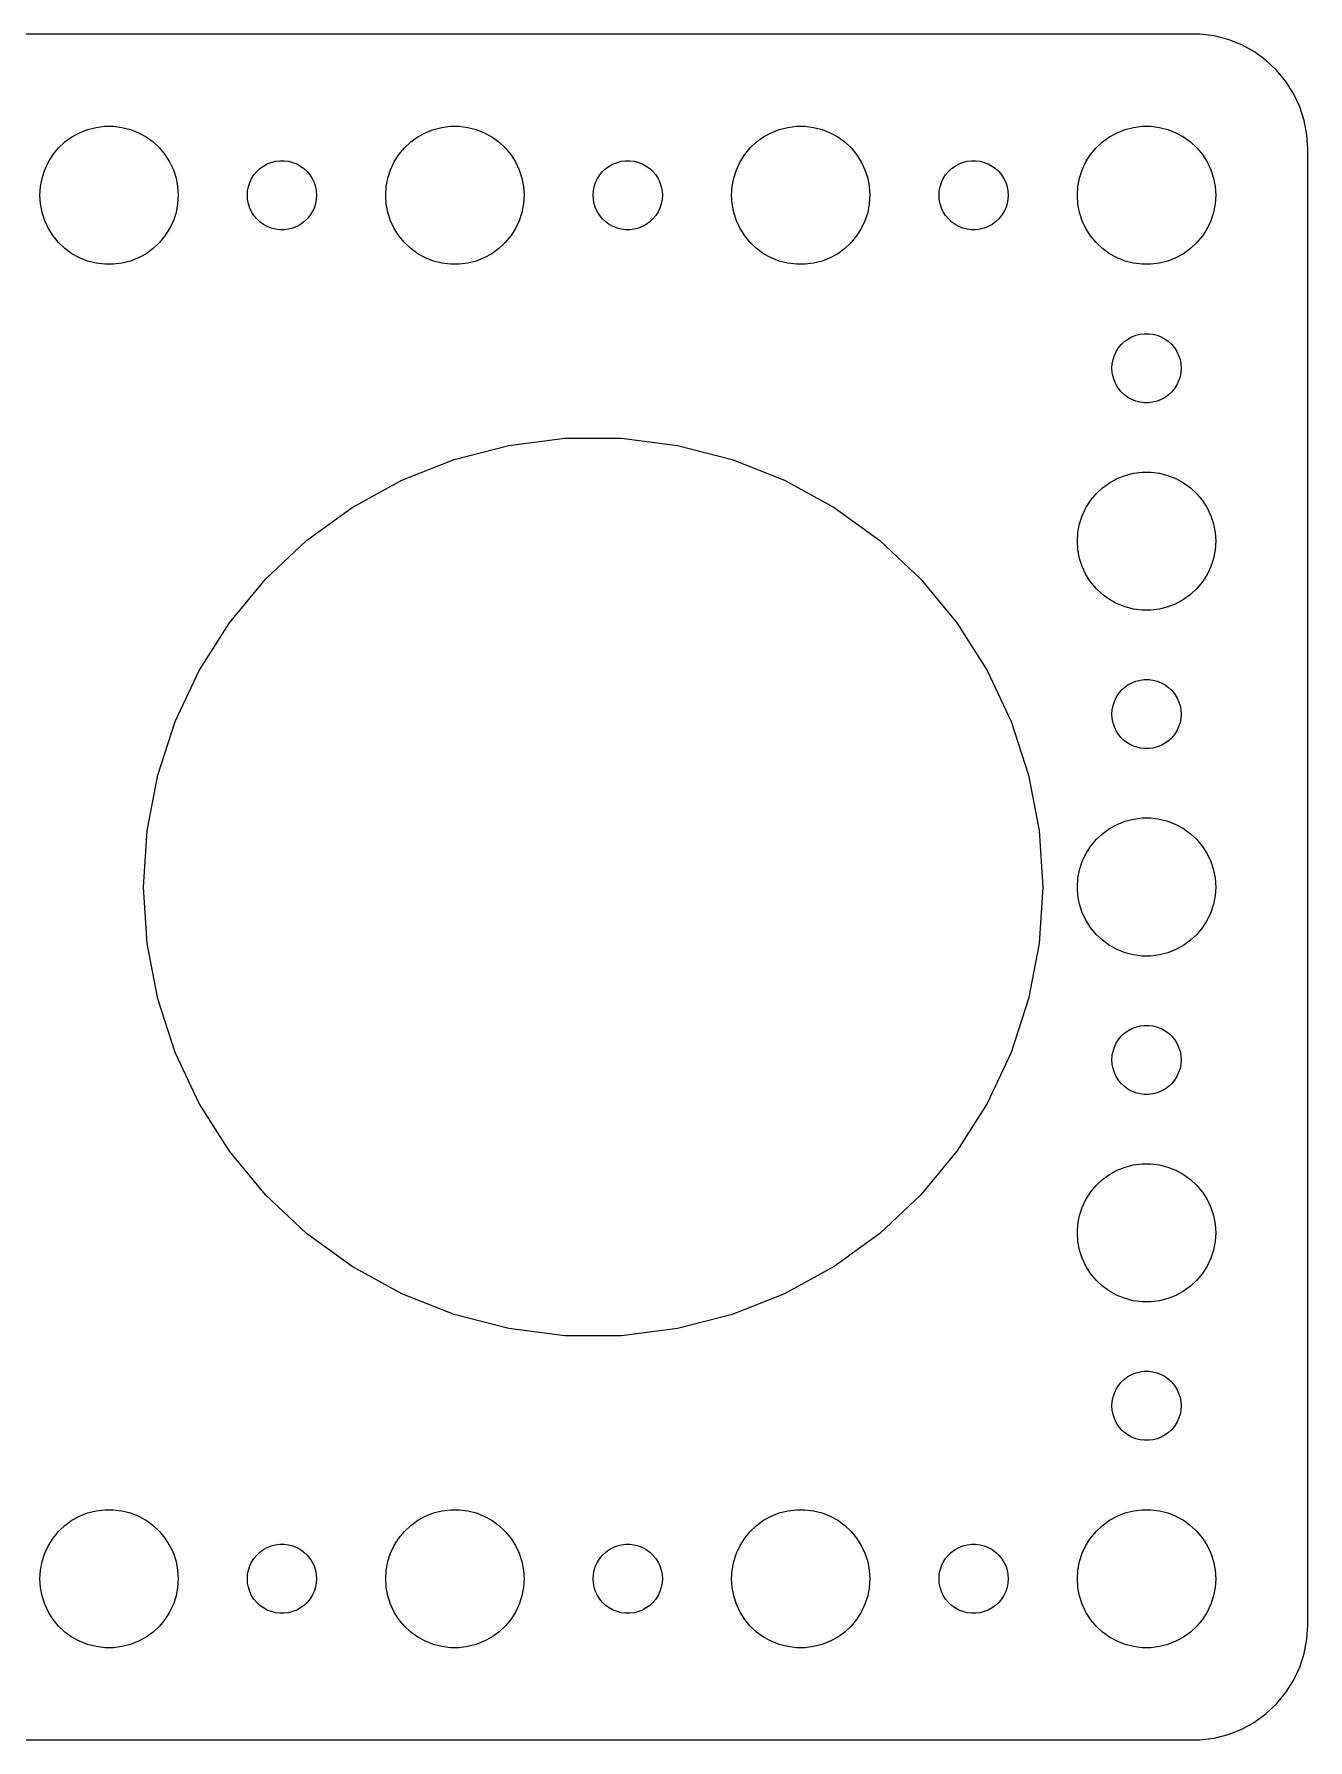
# Model space of a CAD drawing. Header units: metres. Extents: x -97 to 97, y -37 to 37.
# Drawn here: x 41.8 to 97, y -37 to 37 of the extents above; entities that cross this region are included whole.
import ezdxf

# ---------------------------------------------------------------- set-up
doc = ezdxf.new("R2010")
doc.units = ezdxf.units.M

msp = doc.modelspace()

# ---------------------------------------------------------------- linework, layer by layer
for p, q in [((92.3139, 36.9901), (-92.3139, 36.9901)), ((92.9369, 36.9114), (92.3139, 36.9901)), ((93.5451, 36.7553), (92.9369, 36.9114)), ((94.1289, 36.5241), (93.5451, 36.7553)), ((94.6791, 36.2216), (94.1289, 36.5241)), ((95.1871, 35.8526), (94.6791, 36.2216)), ((95.6448, 35.4227), (95.1871, 35.8526)), ((96.0451, 34.9389), (95.6448, 35.4227)), ((96.3815, 34.4088), (96.0451, 34.9389)), ((96.6489, 33.8406), (96.3815, 34.4088)), ((96.8429, 33.2434), (96.6489, 33.8406)), ((43.3925, 32.533), (43.7227, 32.7145)), ((43.7227, 32.7145), (44.0729, 32.8532)), ((44.0729, 32.8532), (44.4379, 32.9469)), ((44.4379, 32.9469), (44.8116, 32.9941)), ((44.8116, 32.9941), (45.1884, 32.9941)), ((45.1884, 32.9941), (45.5621, 32.9469)), ((45.5621, 32.9469), (45.927, 32.8532)), ((45.927, 32.8532), (46.2773, 32.7145)), ((46.2773, 32.7145), (46.6075, 32.533)), ((58.3925, 32.533), (58.7227, 32.7145)), ((58.7227, 32.7145), (59.0729, 32.8532)), ((59.0729, 32.8532), (59.4379, 32.9469)), ((59.4379, 32.9469), (59.8116, 32.9941)), ((59.8116, 32.9941), (60.1884, 32.9941)), ((60.1884, 32.9941), (60.5621, 32.9469)), ((60.5621, 32.9469), (60.927, 32.8532)), ((60.927, 32.8532), (61.2773, 32.7145)), ((61.2773, 32.7145), (61.6075, 32.533)), ((73.3925, 32.533), (73.7227, 32.7145)), ((73.7227, 32.7145), (74.073, 32.8532)), ((74.073, 32.8532), (74.4379, 32.9469)), ((74.4379, 32.9469), (74.8116, 32.9941)), ((74.8116, 32.9941), (75.1884, 32.9941)), ((75.1884, 32.9941), (75.5621, 32.9469)), ((75.5621, 32.9469), (75.927, 32.8532)), ((75.927, 32.8532), (76.2773, 32.7145)), ((76.2773, 32.7145), (76.6075, 32.533)), ((88.3925, 32.533), (88.7227, 32.7145)), ((88.7227, 32.7145), (89.073, 32.8532)), ((89.073, 32.8532), (89.4379, 32.9469)), ((89.4379, 32.9469), (89.8116, 32.9941)), ((89.8116, 32.9941), (90.1884, 32.9941)), ((90.1884, 32.9941), (90.5621, 32.9469)), ((90.5621, 32.9469), (90.927, 32.8532)), ((90.927, 32.8532), (91.2773, 32.7145)), ((91.2773, 32.7145), (91.6075, 32.533)), ((96.9606, 32.6267), (96.8429, 33.2434)), ((97, 32), (96.9606, 32.6267)), ((42.5729, 31.7634), (42.8131, 32.0536)), ((42.8131, 32.0536), (43.0877, 32.3115)), ((43.0877, 32.3115), (43.3925, 32.533)), ((46.6075, 32.533), (46.9123, 32.3115)), ((46.9123, 32.3115), (47.1869, 32.0536)), ((47.1869, 32.0536), (47.427, 31.7634)), ((57.5729, 31.7634), (57.8131, 32.0536)), ((57.8131, 32.0536), (58.0877, 32.3115)), ((58.0877, 32.3115), (58.3925, 32.533)), ((61.6075, 32.533), (61.9123, 32.3115)), ((61.9123, 32.3115), (62.1869, 32.0536)), ((62.1869, 32.0536), (62.427, 31.7634)), ((72.573, 31.7634), (72.8131, 32.0536)), ((72.8131, 32.0536), (73.0877, 32.3115)), ((73.0877, 32.3115), (73.3925, 32.533)), ((76.6075, 32.533), (76.9123, 32.3115)), ((76.9123, 32.3115), (77.1869, 32.0536)), ((77.1869, 32.0536), (77.427, 31.7634)), ((87.573, 31.7634), (87.8131, 32.0536)), ((87.8131, 32.0536), (88.0877, 32.3115)), ((88.0877, 32.3115), (88.3925, 32.533)), ((91.6075, 32.533), (91.9123, 32.3115)), ((91.9123, 32.3115), (92.1869, 32.0536)), ((92.1869, 32.0536), (92.427, 31.7634)), ((97, -32), (97, 32)), ((42.0942, 30.7461), (42.2107, 31.1044)), ((42.2107, 31.1044), (42.3711, 31.4453)), ((42.3711, 31.4453), (42.5729, 31.7634)), ((47.427, 31.7634), (47.6289, 31.4453)), ((47.6289, 31.4453), (47.7893, 31.1044)), ((47.7893, 31.1044), (47.9057, 30.7461)), ((51.4065, 31.0268), (51.5439, 31.1558)), ((51.5439, 31.1558), (51.6963, 31.2665)), ((51.6963, 31.2665), (51.8613, 31.3572)), ((51.8613, 31.3572), (52.0365, 31.4266)), ((52.0365, 31.4266), (52.2189, 31.4734)), ((52.2189, 31.4734), (52.4058, 31.497)), ((52.4058, 31.497), (52.5942, 31.497)), ((52.5942, 31.497), (52.7811, 31.4734)), ((52.7811, 31.4734), (52.9635, 31.4266)), ((52.9635, 31.4266), (53.1387, 31.3572)), ((53.1387, 31.3572), (53.3037, 31.2665)), ((53.3037, 31.2665), (53.4561, 31.1558)), ((53.4561, 31.1558), (53.5934, 31.0268)), ((57.0942, 30.7461), (57.2107, 31.1044)), ((57.2107, 31.1044), (57.3711, 31.4453)), ((57.3711, 31.4453), (57.5729, 31.7634)), ((62.427, 31.7634), (62.6289, 31.4453)), ((62.6289, 31.4453), (62.7893, 31.1044)), ((62.7893, 31.1044), (62.9057, 30.7461)), ((66.4065, 31.0268), (66.5439, 31.1558)), ((66.5439, 31.1558), (66.6963, 31.2665)), ((66.6963, 31.2665), (66.8613, 31.3572)), ((66.8613, 31.3572), (67.0365, 31.4266)), ((67.0365, 31.4266), (67.2189, 31.4734)), ((67.2189, 31.4734), (67.4058, 31.497)), ((67.4058, 31.497), (67.5942, 31.497)), ((67.5942, 31.497), (67.7811, 31.4734)), ((67.7811, 31.4734), (67.9635, 31.4266)), ((67.9635, 31.4266), (68.1387, 31.3572)), ((68.1387, 31.3572), (68.3037, 31.2665)), ((68.3037, 31.2665), (68.4561, 31.1558)), ((68.4561, 31.1558), (68.5934, 31.0268)), ((72.0943, 30.7461), (72.2107, 31.1044)), ((72.2107, 31.1044), (72.3711, 31.4453)), ((72.3711, 31.4453), (72.573, 31.7634)), ((77.427, 31.7634), (77.6289, 31.4453)), ((77.6289, 31.4453), (77.7893, 31.1044)), ((77.7893, 31.1044), (77.9057, 30.7461)), ((81.4065, 31.0268), (81.5439, 31.1558)), ((81.5439, 31.1558), (81.6963, 31.2665)), ((81.6963, 31.2665), (81.8613, 31.3572)), ((81.8613, 31.3572), (82.0365, 31.4266)), ((82.0365, 31.4266), (82.2189, 31.4734)), ((82.2189, 31.4734), (82.4058, 31.497)), ((82.4058, 31.497), (82.5942, 31.497)), ((82.5942, 31.497), (82.7811, 31.4734)), ((82.7811, 31.4734), (82.9635, 31.4266)), ((82.9635, 31.4266), (83.1387, 31.3572)), ((83.1387, 31.3572), (83.3037, 31.2665)), ((83.3037, 31.2665), (83.4561, 31.1558)), ((83.4561, 31.1558), (83.5934, 31.0268)), ((87.0943, 30.7461), (87.2107, 31.1044)), ((87.2107, 31.1044), (87.3711, 31.4453)), ((87.3711, 31.4453), (87.573, 31.7634)), ((92.427, 31.7634), (92.6289, 31.4453)), ((92.6289, 31.4453), (92.7893, 31.1044)), ((92.7893, 31.1044), (92.9057, 30.7461)), ((42, 30), (42.0237, 30.376)), ((42.0237, 30.376), (42.0942, 30.7461)), ((47.9057, 30.7461), (47.9763, 30.376)), ((47.9763, 30.376), (48, 30)), ((51.0118, 30.188), (51.0471, 30.373)), ((51.0471, 30.373), (51.1053, 30.5522)), ((51.1053, 30.5522), (51.1855, 30.7226)), ((51.1855, 30.7226), (51.2865, 30.8817)), ((51.2865, 30.8817), (51.4065, 31.0268)), ((53.5934, 31.0268), (53.7135, 30.8817)), ((53.7135, 30.8817), (53.8145, 30.7226)), ((53.8145, 30.7226), (53.8947, 30.5522)), ((53.8947, 30.5522), (53.9529, 30.373)), ((53.9529, 30.373), (53.9882, 30.188)), ((57, 30), (57.0237, 30.376)), ((57.0237, 30.376), (57.0942, 30.7461)), ((62.9057, 30.7461), (62.9763, 30.376)), ((62.9763, 30.376), (63, 30)), ((66.0118, 30.188), (66.0471, 30.373)), ((66.0471, 30.373), (66.1053, 30.5522)), ((66.1053, 30.5522), (66.1855, 30.7226)), ((66.1855, 30.7226), (66.2865, 30.8817)), ((66.2865, 30.8817), (66.4065, 31.0268)), ((68.5934, 31.0268), (68.7135, 30.8817)), ((68.7135, 30.8817), (68.8145, 30.7226)), ((68.8145, 30.7226), (68.8947, 30.5522)), ((68.8947, 30.5522), (68.9529, 30.373)), ((68.9529, 30.373), (68.9882, 30.188)), ((72, 30), (72.0237, 30.376)), ((72.0237, 30.376), (72.0943, 30.7461)), ((77.9057, 30.7461), (77.9763, 30.376)), ((77.9763, 30.376), (78, 30)), ((81.0118, 30.188), (81.0471, 30.373)), ((81.0471, 30.373), (81.1053, 30.5522)), ((81.1053, 30.5522), (81.1855, 30.7226)), ((81.1855, 30.7226), (81.2865, 30.8817)), ((81.2865, 30.8817), (81.4065, 31.0268)), ((83.5934, 31.0268), (83.7135, 30.8817)), ((83.7135, 30.8817), (83.8145, 30.7226)), ((83.8145, 30.7226), (83.8947, 30.5522)), ((83.8947, 30.5522), (83.9529, 30.373)), ((83.9529, 30.373), (83.9882, 30.188)), ((87, 30), (87.0237, 30.376)), ((87.0237, 30.376), (87.0943, 30.7461)), ((92.9057, 30.7461), (92.9763, 30.376)), ((92.9763, 30.376), (93, 30)), ((42.0237, 29.624), (42, 30)), ((42.0942, 29.2539), (42.0237, 29.624)), ((47.9763, 29.624), (47.9057, 29.2539)), ((48, 30), (47.9763, 29.624)), ((51, 30), (51.0118, 30.188)), ((51.0118, 29.812), (51, 30)), ((51.0471, 29.627), (51.0118, 29.812)), ((51.1053, 29.4478), (51.0471, 29.627)), ((53.9529, 29.627), (53.8947, 29.4478)), ((53.9882, 29.812), (53.9529, 29.627)), ((53.9882, 30.188), (54, 30)), ((54, 30), (53.9882, 29.812)), ((57.0237, 29.624), (57, 30)), ((57.0942, 29.2539), (57.0237, 29.624)), ((62.9763, 29.624), (62.9057, 29.2539)), ((63, 30), (62.9763, 29.624)), ((66, 30), (66.0118, 30.188)), ((66.0118, 29.812), (66, 30)), ((66.0471, 29.627), (66.0118, 29.812)), ((66.1053, 29.4478), (66.0471, 29.627)), ((68.9529, 29.627), (68.8947, 29.4478)), ((68.9882, 29.812), (68.9529, 29.627)), ((68.9882, 30.188), (69, 30)), ((69, 30), (68.9882, 29.812)), ((72.0237, 29.624), (72, 30)), ((72.0943, 29.2539), (72.0237, 29.624)), ((77.9763, 29.624), (77.9057, 29.2539)), ((78, 30), (77.9763, 29.624)), ((81, 30), (81.0118, 30.188)), ((81.0118, 29.812), (81, 30)), ((81.0471, 29.627), (81.0118, 29.812)), ((81.1053, 29.4478), (81.0471, 29.627)), ((83.9529, 29.627), (83.8947, 29.4478)), ((83.9882, 29.812), (83.9529, 29.627)), ((83.9882, 30.188), (84, 30)), ((84, 30), (83.9882, 29.812)), ((87.0237, 29.624), (87, 30)), ((87.0943, 29.2539), (87.0237, 29.624)), ((92.9763, 29.624), (92.9057, 29.2539)), ((93, 30), (92.9763, 29.624)), ((42.2107, 28.8956), (42.0942, 29.2539)), ((42.3711, 28.5547), (42.2107, 28.8956)), ((47.7893, 28.8956), (47.6289, 28.5547)), ((47.9057, 29.2539), (47.7893, 28.8956)), ((51.1855, 29.2774), (51.1053, 29.4478)), ((51.2865, 29.1183), (51.1855, 29.2774)), ((51.4065, 28.9732), (51.2865, 29.1183)), ((51.5439, 28.8442), (51.4065, 28.9732)), ((53.5934, 28.9732), (53.4561, 28.8442)), ((53.7135, 29.1183), (53.5934, 28.9732)), ((53.8145, 29.2774), (53.7135, 29.1183)), ((53.8947, 29.4478), (53.8145, 29.2774)), ((57.2107, 28.8956), (57.0942, 29.2539)), ((57.3711, 28.5547), (57.2107, 28.8956)), ((62.7893, 28.8956), (62.6289, 28.5547)), ((62.9057, 29.2539), (62.7893, 28.8956)), ((66.1855, 29.2774), (66.1053, 29.4478)), ((66.2865, 29.1183), (66.1855, 29.2774)), ((66.4065, 28.9732), (66.2865, 29.1183)), ((66.5439, 28.8442), (66.4065, 28.9732)), ((68.5934, 28.9732), (68.4561, 28.8442)), ((68.7135, 29.1183), (68.5934, 28.9732)), ((68.8145, 29.2774), (68.7135, 29.1183)), ((68.8947, 29.4478), (68.8145, 29.2774)), ((72.2107, 28.8956), (72.0943, 29.2539)), ((72.3711, 28.5547), (72.2107, 28.8956)), ((77.7893, 28.8956), (77.6289, 28.5547)), ((77.9057, 29.2539), (77.7893, 28.8956)), ((81.1855, 29.2774), (81.1053, 29.4478)), ((81.2865, 29.1183), (81.1855, 29.2774)), ((81.4065, 28.9732), (81.2865, 29.1183)), ((81.5439, 28.8442), (81.4065, 28.9732)), ((83.5934, 28.9732), (83.4561, 28.8442)), ((83.7135, 29.1183), (83.5934, 28.9732)), ((83.8145, 29.2774), (83.7135, 29.1183)), ((83.8947, 29.4478), (83.8145, 29.2774)), ((87.2107, 28.8956), (87.0943, 29.2539)), ((87.3711, 28.5547), (87.2107, 28.8956)), ((92.7893, 28.8956), (92.6289, 28.5547)), ((92.9057, 29.2539), (92.7893, 28.8956)), ((42.5729, 28.2366), (42.3711, 28.5547)), ((42.8131, 27.9464), (42.5729, 28.2366)), ((47.427, 28.2366), (47.1869, 27.9464)), ((47.6289, 28.5547), (47.427, 28.2366)), ((51.6963, 28.7335), (51.5439, 28.8442)), ((51.8613, 28.6427), (51.6963, 28.7335)), ((52.0365, 28.5734), (51.8613, 28.6427)), ((52.2189, 28.5266), (52.0365, 28.5734)), ((52.4058, 28.503), (52.2189, 28.5266)), ((52.5942, 28.503), (52.4058, 28.503)), ((52.7811, 28.5266), (52.5942, 28.503)), ((52.9635, 28.5734), (52.7811, 28.5266)), ((53.1387, 28.6427), (52.9635, 28.5734)), ((53.3037, 28.7335), (53.1387, 28.6427)), ((53.4561, 28.8442), (53.3037, 28.7335)), ((57.5729, 28.2366), (57.3711, 28.5547)), ((57.8131, 27.9464), (57.5729, 28.2366)), ((62.427, 28.2366), (62.1869, 27.9464)), ((62.6289, 28.5547), (62.427, 28.2366)), ((66.6963, 28.7335), (66.5439, 28.8442)), ((66.8613, 28.6427), (66.6963, 28.7335)), ((67.0365, 28.5734), (66.8613, 28.6427)), ((67.2189, 28.5266), (67.0365, 28.5734)), ((67.4058, 28.503), (67.2189, 28.5266)), ((67.5942, 28.503), (67.4058, 28.503)), ((67.7811, 28.5266), (67.5942, 28.503)), ((67.9635, 28.5734), (67.7811, 28.5266)), ((68.1387, 28.6427), (67.9635, 28.5734)), ((68.3037, 28.7335), (68.1387, 28.6427)), ((68.4561, 28.8442), (68.3037, 28.7335)), ((72.573, 28.2366), (72.3711, 28.5547)), ((72.8131, 27.9464), (72.573, 28.2366)), ((77.427, 28.2366), (77.1869, 27.9464)), ((77.6289, 28.5547), (77.427, 28.2366)), ((81.6963, 28.7335), (81.5439, 28.8442)), ((81.8613, 28.6427), (81.6963, 28.7335)), ((82.0365, 28.5734), (81.8613, 28.6427)), ((82.2189, 28.5266), (82.0365, 28.5734)), ((82.4058, 28.503), (82.2189, 28.5266)), ((82.5942, 28.503), (82.4058, 28.503)), ((82.7811, 28.5266), (82.5942, 28.503)), ((82.9635, 28.5734), (82.7811, 28.5266)), ((83.1387, 28.6427), (82.9635, 28.5734)), ((83.3037, 28.7335), (83.1387, 28.6427)), ((83.4561, 28.8442), (83.3037, 28.7335)), ((87.573, 28.2366), (87.3711, 28.5547)), ((87.8131, 27.9464), (87.573, 28.2366)), ((92.427, 28.2366), (92.1869, 27.9464)), ((92.6289, 28.5547), (92.427, 28.2366)), ((43.0877, 27.6884), (42.8131, 27.9464)), ((43.3925, 27.467), (43.0877, 27.6884)), ((43.7227, 27.2855), (43.3925, 27.467)), ((46.6075, 27.467), (46.2773, 27.2855)), ((46.9123, 27.6884), (46.6075, 27.467)), ((47.1869, 27.9464), (46.9123, 27.6884)), ((58.0877, 27.6884), (57.8131, 27.9464)), ((58.3925, 27.467), (58.0877, 27.6884)), ((58.7227, 27.2855), (58.3925, 27.467)), ((61.6075, 27.467), (61.2773, 27.2855)), ((61.9123, 27.6884), (61.6075, 27.467)), ((62.1869, 27.9464), (61.9123, 27.6884)), ((73.0877, 27.6884), (72.8131, 27.9464)), ((73.3925, 27.467), (73.0877, 27.6884)), ((73.7227, 27.2855), (73.3925, 27.467)), ((76.6075, 27.467), (76.2773, 27.2855)), ((76.9123, 27.6884), (76.6075, 27.467)), ((77.1869, 27.9464), (76.9123, 27.6884)), ((88.0877, 27.6884), (87.8131, 27.9464)), ((88.3925, 27.467), (88.0877, 27.6884)), ((88.7227, 27.2855), (88.3925, 27.467)), ((91.6075, 27.467), (91.2773, 27.2855)), ((91.9123, 27.6884), (91.6075, 27.467)), ((92.1869, 27.9464), (91.9123, 27.6884)), ((44.0729, 27.1468), (43.7227, 27.2855)), ((44.4379, 27.0531), (44.0729, 27.1468)), ((44.8116, 27.0059), (44.4379, 27.0531)), ((45.1884, 27.0059), (44.8116, 27.0059)), ((45.5621, 27.0531), (45.1884, 27.0059)), ((45.927, 27.1468), (45.5621, 27.0531)), ((46.2773, 27.2855), (45.927, 27.1468)), ((59.0729, 27.1468), (58.7227, 27.2855)), ((59.4379, 27.0531), (59.0729, 27.1468)), ((59.8116, 27.0059), (59.4379, 27.0531)), ((60.1884, 27.0059), (59.8116, 27.0059)), ((60.5621, 27.0531), (60.1884, 27.0059)), ((60.927, 27.1468), (60.5621, 27.0531)), ((61.2773, 27.2855), (60.927, 27.1468)), ((74.073, 27.1468), (73.7227, 27.2855)), ((74.4379, 27.0531), (74.073, 27.1468)), ((74.8116, 27.0059), (74.4379, 27.0531)), ((75.1884, 27.0059), (74.8116, 27.0059)), ((75.5621, 27.0531), (75.1884, 27.0059)), ((75.927, 27.1468), (75.5621, 27.0531)), ((76.2773, 27.2855), (75.927, 27.1468)), ((89.073, 27.1468), (88.7227, 27.2855)), ((89.4379, 27.0531), (89.073, 27.1468)), ((89.8116, 27.0059), (89.4379, 27.0531)), ((90.1884, 27.0059), (89.8116, 27.0059)), ((90.5621, 27.0531), (90.1884, 27.0059)), ((90.927, 27.1468), (90.5621, 27.0531)), ((91.2773, 27.2855), (90.927, 27.1468)), ((89.0439, 23.6558), (89.1963, 23.7665)), ((89.1963, 23.7665), (89.3613, 23.8572)), ((89.3613, 23.8572), (89.5365, 23.9266)), ((89.5365, 23.9266), (89.7189, 23.9734)), ((89.7189, 23.9734), (89.9058, 23.997)), ((89.9058, 23.997), (90.0942, 23.997)), ((90.0942, 23.997), (90.2811, 23.9734)), ((90.2811, 23.9734), (90.4635, 23.9266)), ((90.4635, 23.9266), (90.6387, 23.8572)), ((90.6387, 23.8572), (90.8037, 23.7665)), ((90.8037, 23.7665), (90.9561, 23.6558)), ((88.5471, 22.873), (88.6053, 23.0522)), ((88.6053, 23.0522), (88.6855, 23.2226)), ((88.6855, 23.2226), (88.7865, 23.3817)), ((88.7865, 23.3817), (88.9065, 23.5268)), ((88.9065, 23.5268), (89.0439, 23.6558)), ((90.9561, 23.6558), (91.0934, 23.5268)), ((91.0934, 23.5268), (91.2135, 23.3817)), ((91.2135, 23.3817), (91.3145, 23.2226)), ((91.3145, 23.2226), (91.3947, 23.0522)), ((91.3947, 23.0522), (91.4529, 22.873)), ((88.5, 22.5), (88.5118, 22.688)), ((88.5118, 22.312), (88.5, 22.5)), ((88.5118, 22.688), (88.5471, 22.873)), ((88.5471, 22.127), (88.5118, 22.312)), ((91.4529, 22.873), (91.4882, 22.688)), ((91.4882, 22.312), (91.4529, 22.127)), ((91.4882, 22.688), (91.5, 22.5)), ((91.5, 22.5), (91.4882, 22.312)), ((88.6053, 21.9478), (88.5471, 22.127)), ((88.6855, 21.7774), (88.6053, 21.9478)), ((88.7865, 21.6183), (88.6855, 21.7774)), ((88.9065, 21.4732), (88.7865, 21.6183)), ((89.0439, 21.3442), (88.9065, 21.4732)), ((91.0934, 21.4732), (90.9561, 21.3442)), ((91.2135, 21.6183), (91.0934, 21.4732)), ((91.3145, 21.7774), (91.2135, 21.6183)), ((91.3947, 21.9478), (91.3145, 21.7774)), ((91.4529, 22.127), (91.3947, 21.9478)), ((89.1963, 21.2335), (89.0439, 21.3442)), ((89.3613, 21.1427), (89.1963, 21.2335)), ((89.5365, 21.0734), (89.3613, 21.1427)), ((89.7189, 21.0266), (89.5365, 21.0734)), ((89.9058, 21.003), (89.7189, 21.0266)), ((90.0942, 21.003), (89.9058, 21.003)), ((90.2811, 21.0266), (90.0942, 21.003)), ((90.4635, 21.0734), (90.2811, 21.0266)), ((90.6387, 21.1427), (90.4635, 21.0734)), ((90.8037, 21.2335), (90.6387, 21.1427)), ((90.9561, 21.3442), (90.8037, 21.2335)), ((62.3461, 19.1546), (64.7756, 19.4615)), ((64.7756, 19.4615), (67.2244, 19.4615)), ((67.2244, 19.4615), (69.6539, 19.1546)), ((57.6973, 17.6441), (59.9742, 18.5456)), ((59.9742, 18.5456), (62.3461, 19.1546)), ((69.6539, 19.1546), (72.0258, 18.5456)), ((72.0258, 18.5456), (74.3027, 17.6441)), ((88.7227, 17.7145), (89.073, 17.8532)), ((89.073, 17.8532), (89.4379, 17.9469)), ((89.4379, 17.9469), (89.8116, 17.9941)), ((89.8116, 17.9941), (90.1884, 17.9941)), ((90.1884, 17.9941), (90.5621, 17.9469)), ((90.5621, 17.9469), (90.927, 17.8532)), ((90.927, 17.8532), (91.2773, 17.7145)), ((55.5514, 16.4644), (57.6973, 17.6441)), ((74.3027, 17.6441), (76.4486, 16.4644)), ((87.573, 16.7634), (87.8131, 17.0536)), ((87.8131, 17.0536), (88.0877, 17.3115)), ((88.0877, 17.3115), (88.3925, 17.533)), ((88.3925, 17.533), (88.7227, 17.7145)), ((91.2773, 17.7145), (91.6075, 17.533)), ((91.6075, 17.533), (91.9123, 17.3115)), ((91.9123, 17.3115), (92.1869, 17.0536)), ((92.1869, 17.0536), (92.427, 16.7634)), ((53.5702, 15.025), (55.5514, 16.4644)), ((76.4486, 16.4644), (78.4298, 15.025)), ((87.2107, 16.1044), (87.3711, 16.4453)), ((87.3711, 16.4453), (87.573, 16.7634)), ((92.427, 16.7634), (92.6289, 16.4453)), ((92.6289, 16.4453), (92.7893, 16.1044)), ((87.0237, 15.376), (87.0943, 15.7461)), ((87.0943, 15.7461), (87.2107, 16.1044)), ((92.7893, 16.1044), (92.9057, 15.7461)), ((92.9057, 15.7461), (92.9763, 15.376)), ((51.7851, 13.3487), (53.5702, 15.025)), ((78.4298, 15.025), (80.2149, 13.3487)), ((87, 15), (87.0237, 15.376)), ((87.0237, 14.624), (87, 15)), ((92.9763, 15.376), (93, 15)), ((93, 15), (92.9763, 14.624)), ((87.0943, 14.2539), (87.0237, 14.624)), ((87.2107, 13.8956), (87.0943, 14.2539)), ((92.9057, 14.2539), (92.7893, 13.8956)), ((92.9763, 14.624), (92.9057, 14.2539)), ((50.2242, 11.4618), (51.7851, 13.3487)), ((80.2149, 13.3487), (81.7758, 11.4618)), ((87.3711, 13.5547), (87.2107, 13.8956)), ((87.573, 13.2366), (87.3711, 13.5547)), ((92.6289, 13.5547), (92.427, 13.2366)), ((92.7893, 13.8956), (92.6289, 13.5547)), ((87.8131, 12.9464), (87.573, 13.2366)), ((88.0877, 12.6884), (87.8131, 12.9464)), ((88.3925, 12.467), (88.0877, 12.6884)), ((91.9123, 12.6884), (91.6075, 12.467)), ((92.1869, 12.9464), (91.9123, 12.6884)), ((92.427, 13.2366), (92.1869, 12.9464)), ((88.7227, 12.2855), (88.3925, 12.467)), ((89.073, 12.1468), (88.7227, 12.2855)), ((89.4379, 12.0531), (89.073, 12.1468)), ((89.8116, 12.0059), (89.4379, 12.0531)), ((90.1884, 12.0059), (89.8116, 12.0059)), ((90.5621, 12.0531), (90.1884, 12.0059)), ((90.927, 12.1468), (90.5621, 12.0531)), ((91.2773, 12.2855), (90.927, 12.1468)), ((91.6075, 12.467), (91.2773, 12.2855)), ((48.912, 9.3942), (50.2242, 11.4618)), ((81.7758, 11.4618), (83.088, 9.3942)), ((47.8694, 7.17842), (48.912, 9.3942)), ((83.088, 9.3942), (84.1306, 7.17842)), ((89.3613, 8.85724), (89.5365, 8.92657)), ((89.5365, 8.92657), (89.7189, 8.97342)), ((89.7189, 8.97342), (89.9058, 8.99704)), ((89.9058, 8.99704), (90.0942, 8.99704)), ((90.0942, 8.99704), (90.2811, 8.97342)), ((90.2811, 8.97342), (90.4635, 8.92657)), ((90.4635, 8.92657), (90.6387, 8.85724)), ((88.6053, 8.05219), (88.6855, 8.22263)), ((88.6855, 8.22263), (88.7865, 8.38167)), ((88.7865, 8.38167), (88.9065, 8.52681)), ((88.9065, 8.52681), (89.0439, 8.65576)), ((89.0439, 8.65576), (89.1963, 8.76648)), ((89.1963, 8.76648), (89.3613, 8.85724)), ((90.6387, 8.85724), (90.8037, 8.76648)), ((90.8037, 8.76648), (90.9561, 8.65576)), ((90.9561, 8.65576), (91.0934, 8.52681)), ((91.0934, 8.52681), (91.2135, 8.38167)), ((91.2135, 8.38167), (91.3145, 8.22263)), ((91.3145, 8.22263), (91.3947, 8.05219)), ((88.5, 7.5), (88.5118, 7.68799)), ((88.5118, 7.312), (88.5, 7.5)), ((88.5118, 7.68799), (88.5471, 7.87303)), ((88.5471, 7.87303), (88.6053, 8.05219)), ((91.3947, 8.05219), (91.4529, 7.87303)), ((91.4529, 7.87303), (91.4882, 7.68799)), ((91.4882, 7.68799), (91.5, 7.5)), ((91.5, 7.5), (91.4882, 7.312)), ((47.1126, 4.84944), (47.8694, 7.17842)), ((84.1306, 7.17842), (84.8874, 4.84944)), ((88.5471, 7.12695), (88.5118, 7.312)), ((88.6053, 6.9478), (88.5471, 7.12695)), ((88.6855, 6.77736), (88.6053, 6.9478)), ((88.7865, 6.61832), (88.6855, 6.77736)), ((91.3145, 6.77736), (91.2135, 6.61832)), ((91.3947, 6.9478), (91.3145, 6.77736)), ((91.4529, 7.12695), (91.3947, 6.9478)), ((91.4882, 7.312), (91.4529, 7.12695)), ((88.9065, 6.47318), (88.7865, 6.61832)), ((89.0439, 6.34422), (88.9065, 6.47318)), ((89.1963, 6.23351), (89.0439, 6.34422)), ((89.3613, 6.14275), (89.1963, 6.23351)), ((89.5365, 6.07341), (89.3613, 6.14275)), ((89.7189, 6.02657), (89.5365, 6.07341)), ((89.9058, 6.00294), (89.7189, 6.02657)), ((90.0942, 6.00294), (89.9058, 6.00294)), ((90.2811, 6.02657), (90.0942, 6.00294)), ((90.4635, 6.07341), (90.2811, 6.02657)), ((90.6387, 6.14275), (90.4635, 6.07341)), ((90.8037, 6.23351), (90.6387, 6.14275)), ((90.9561, 6.34422), (90.8037, 6.23351)), ((91.0934, 6.47318), (90.9561, 6.34422)), ((91.2135, 6.61832), (91.0934, 6.47318)), ((46.6538, 2.44398), (47.1126, 4.84944)), ((84.8874, 4.84944), (85.3462, 2.44398)), ((89.4379, 2.94685), (89.8116, 2.99408)), ((89.8116, 2.99408), (90.1884, 2.99408)), ((90.1884, 2.99408), (90.5621, 2.94685)), ((46.5, 0), (46.6538, 2.44398)), ((85.3462, 2.44398), (85.5, 0)), ((87.8131, 2.05363), (88.0877, 2.31154)), ((88.0877, 2.31154), (88.3925, 2.53297)), ((88.3925, 2.53297), (88.7227, 2.71448)), ((88.7227, 2.71448), (89.073, 2.85316)), ((89.073, 2.85316), (89.4379, 2.94685)), ((90.5621, 2.94685), (90.927, 2.85316)), ((90.927, 2.85316), (91.2773, 2.71448)), ((91.2773, 2.71448), (91.6075, 2.53297)), ((91.6075, 2.53297), (91.9123, 2.31154)), ((91.9123, 2.31154), (92.1869, 2.05363)), ((87.3711, 1.44525), (87.573, 1.76335)), ((87.573, 1.76335), (87.8131, 2.05363)), ((92.1869, 2.05363), (92.427, 1.76335)), ((92.427, 1.76335), (92.6289, 1.44525)), ((87.0237, 0.37599), (87.0943, 0.74606)), ((87.0943, 0.74606), (87.2107, 1.10437)), ((87.2107, 1.10437), (87.3711, 1.44525)), ((92.6289, 1.44525), (92.7893, 1.10437)), ((92.7893, 1.10437), (92.9057, 0.74606)), ((92.9057, 0.74606), (92.9763, 0.37599)), ((46.6538, -2.44398), (46.5, 0)), ((85.5, 0), (85.3462, -2.44398)), ((87, 0), (87.0237, 0.37599)), ((87.0237, -0.37599), (87, 0)), ((92.9763, 0.37599), (93, 0)), ((93, 0), (92.9763, -0.37599)), ((87.0943, -0.74606), (87.0237, -0.37599)), ((92.9763, -0.37599), (92.9057, -0.74606)), ((87.2107, -1.10437), (87.0943, -0.74606)), ((87.3711, -1.44525), (87.2107, -1.10437)), ((87.573, -1.76335), (87.3711, -1.44525)), ((92.6289, -1.44525), (92.427, -1.76335)), ((92.7893, -1.10437), (92.6289, -1.44525)), ((92.9057, -0.74606), (92.7893, -1.10437)), ((87.8131, -2.05363), (87.573, -1.76335)), ((88.0877, -2.31154), (87.8131, -2.05363)), ((92.1869, -2.05363), (91.9123, -2.31154)), ((92.427, -1.76335), (92.1869, -2.05363)), ((47.1126, -4.84944), (46.6538, -2.44398)), ((85.3462, -2.44398), (84.8874, -4.84944)), ((88.3925, -2.53297), (88.0877, -2.31154)), ((88.7227, -2.71448), (88.3925, -2.53297)), ((89.073, -2.85316), (88.7227, -2.71448)), ((89.4379, -2.94685), (89.073, -2.85316)), ((89.8116, -2.99408), (89.4379, -2.94685)), ((90.5621, -2.94685), (90.1884, -2.99408)), ((90.927, -2.85316), (90.5621, -2.94685)), ((91.2773, -2.71448), (90.927, -2.85316)), ((91.6075, -2.53297), (91.2773, -2.71448)), ((91.9123, -2.31154), (91.6075, -2.53297)), ((90.1884, -2.99408), (89.8116, -2.99408)), ((47.8694, -7.17842), (47.1126, -4.84944)), ((84.8874, -4.84944), (84.1306, -7.17842)), ((88.6855, -6.77736), (88.7865, -6.61832)), ((88.7865, -6.61832), (88.9065, -6.47318)), ((88.9065, -6.47318), (89.0439, -6.34422)), ((89.0439, -6.34422), (89.1963, -6.23351)), ((89.1963, -6.23351), (89.3613, -6.14275)), ((89.3613, -6.14275), (89.5365, -6.07341)), ((89.5365, -6.07341), (89.7189, -6.02657)), ((89.7189, -6.02657), (89.9058, -6.00294)), ((89.9058, -6.00294), (90.0942, -6.00294)), ((90.0942, -6.00294), (90.2811, -6.02657)), ((90.2811, -6.02657), (90.4635, -6.07341)), ((90.4635, -6.07341), (90.6387, -6.14275)), ((90.6387, -6.14275), (90.8037, -6.23351)), ((90.8037, -6.23351), (90.9561, -6.34422)), ((90.9561, -6.34422), (91.0934, -6.47318)), ((91.0934, -6.47318), (91.2135, -6.61832)), ((91.2135, -6.61832), (91.3145, -6.77736)), ((48.912, -9.3942), (47.8694, -7.17842)), ((84.1306, -7.17842), (83.088, -9.3942)), ((88.5, -7.5), (88.5118, -7.312)), ((88.5118, -7.312), (88.5471, -7.12695)), ((88.5471, -7.12695), (88.6053, -6.9478)), ((88.6053, -6.9478), (88.6855, -6.77736)), ((91.3145, -6.77736), (91.3947, -6.9478)), ((91.3947, -6.9478), (91.4529, -7.12695)), ((91.4529, -7.12695), (91.4882, -7.312)), ((91.4882, -7.312), (91.5, -7.5)), ((88.5118, -7.68799), (88.5, -7.5)), ((88.5471, -7.87303), (88.5118, -7.68799)), ((88.6053, -8.05219), (88.5471, -7.87303)), ((88.6855, -8.22263), (88.6053, -8.05219)), ((91.3947, -8.05219), (91.3145, -8.22263)), ((91.4529, -7.87303), (91.3947, -8.05219)), ((91.4882, -7.68799), (91.4529, -7.87303)), ((91.5, -7.5), (91.4882, -7.68799)), ((88.7865, -8.38167), (88.6855, -8.22263)), ((88.9065, -8.52681), (88.7865, -8.38167)), ((89.0439, -8.65576), (88.9065, -8.52681)), ((89.1963, -8.76648), (89.0439, -8.65576)), ((89.3613, -8.85724), (89.1963, -8.76648)), ((89.5365, -8.92657), (89.3613, -8.85724)), ((90.6387, -8.85724), (90.4635, -8.92657)), ((90.8037, -8.76648), (90.6387, -8.85724)), ((90.9561, -8.65576), (90.8037, -8.76648)), ((91.0934, -8.52681), (90.9561, -8.65576)), ((91.2135, -8.38167), (91.0934, -8.52681)), ((91.3145, -8.22263), (91.2135, -8.38167)), ((50.2242, -11.4618), (48.912, -9.3942)), ((83.088, -9.3942), (81.7758, -11.4618)), ((89.7189, -8.97342), (89.5365, -8.92657)), ((89.9058, -8.99704), (89.7189, -8.97342)), ((90.0942, -8.99704), (89.9058, -8.99704)), ((90.2811, -8.97342), (90.0942, -8.99704)), ((90.4635, -8.92657), (90.2811, -8.97342)), ((51.7851, -13.3487), (50.2242, -11.4618)), ((81.7758, -11.4618), (80.2149, -13.3487)), ((88.0877, -12.6884), (88.3925, -12.467)), ((88.3925, -12.467), (88.7227, -12.2855)), ((88.7227, -12.2855), (89.073, -12.1468)), ((89.073, -12.1468), (89.4379, -12.0531)), ((89.4379, -12.0531), (89.8116, -12.0059)), ((89.8116, -12.0059), (90.1884, -12.0059)), ((90.1884, -12.0059), (90.5621, -12.0531)), ((90.5621, -12.0531), (90.927, -12.1468)), ((90.927, -12.1468), (91.2773, -12.2855)), ((91.2773, -12.2855), (91.6075, -12.467)), ((91.6075, -12.467), (91.9123, -12.6884)), ((87.3711, -13.5547), (87.573, -13.2366)), ((87.573, -13.2366), (87.8131, -12.9464)), ((87.8131, -12.9464), (88.0877, -12.6884)), ((91.9123, -12.6884), (92.1869, -12.9464)), ((92.1869, -12.9464), (92.427, -13.2366)), ((92.427, -13.2366), (92.6289, -13.5547)), ((53.5702, -15.025), (51.7851, -13.3487)), ((80.2149, -13.3487), (78.4298, -15.025)), ((87.0943, -14.2539), (87.2107, -13.8956)), ((87.2107, -13.8956), (87.3711, -13.5547)), ((92.6289, -13.5547), (92.7893, -13.8956)), ((92.7893, -13.8956), (92.9057, -14.2539)), ((87, -15), (87.0237, -14.624)), ((87.0237, -14.624), (87.0943, -14.2539)), ((92.9057, -14.2539), (92.9763, -14.624)), ((92.9763, -14.624), (93, -15)), ((55.5514, -16.4644), (53.5702, -15.025)), ((78.4298, -15.025), (76.4486, -16.4644)), ((87.0237, -15.376), (87, -15)), ((87.0943, -15.7461), (87.0237, -15.376)), ((92.9763, -15.376), (92.9057, -15.7461)), ((93, -15), (92.9763, -15.376)), ((87.2107, -16.1044), (87.0943, -15.7461)), ((87.3711, -16.4453), (87.2107, -16.1044)), ((92.7893, -16.1044), (92.6289, -16.4453)), ((92.9057, -15.7461), (92.7893, -16.1044)), ((57.6973, -17.6441), (55.5514, -16.4644)), ((76.4486, -16.4644), (74.3027, -17.6441)), ((87.573, -16.7634), (87.3711, -16.4453)), ((87.8131, -17.0536), (87.573, -16.7634)), ((92.427, -16.7634), (92.1869, -17.0536)), ((92.6289, -16.4453), (92.427, -16.7634)), ((59.9742, -18.5456), (57.6973, -17.6441)), ((74.3027, -17.6441), (72.0258, -18.5456)), ((88.0877, -17.3115), (87.8131, -17.0536)), ((88.3925, -17.533), (88.0877, -17.3115)), ((88.7227, -17.7145), (88.3925, -17.533)), ((89.073, -17.8532), (88.7227, -17.7145)), ((91.2773, -17.7145), (90.927, -17.8532)), ((91.6075, -17.533), (91.2773, -17.7145)), ((91.9123, -17.3115), (91.6075, -17.533)), ((92.1869, -17.0536), (91.9123, -17.3115)), ((89.4379, -17.9469), (89.073, -17.8532)), ((89.8116, -17.9941), (89.4379, -17.9469)), ((90.1884, -17.9941), (89.8116, -17.9941)), ((90.5621, -17.9469), (90.1884, -17.9941)), ((90.927, -17.8532), (90.5621, -17.9469)), ((62.3461, -19.1546), (59.9742, -18.5456)), ((64.7756, -19.4615), (62.3461, -19.1546)), ((69.6539, -19.1546), (67.2244, -19.4615)), ((72.0258, -18.5456), (69.6539, -19.1546)), ((67.2244, -19.4615), (64.7756, -19.4615)), ((88.9065, -21.4732), (89.0439, -21.3442)), ((89.0439, -21.3442), (89.1963, -21.2335)), ((89.1963, -21.2335), (89.3613, -21.1427)), ((89.3613, -21.1427), (89.5365, -21.0734)), ((89.5365, -21.0734), (89.7189, -21.0266)), ((89.7189, -21.0266), (89.9058, -21.003)), ((89.9058, -21.003), (90.0942, -21.003)), ((90.0942, -21.003), (90.2811, -21.0266)), ((90.2811, -21.0266), (90.4635, -21.0734)), ((90.4635, -21.0734), (90.6387, -21.1427)), ((90.6387, -21.1427), (90.8037, -21.2335)), ((90.8037, -21.2335), (90.9561, -21.3442)), ((90.9561, -21.3442), (91.0934, -21.4732)), ((88.5118, -22.312), (88.5471, -22.127)), ((88.5471, -22.127), (88.6053, -21.9478)), ((88.6053, -21.9478), (88.6855, -21.7774)), ((88.6855, -21.7774), (88.7865, -21.6183)), ((88.7865, -21.6183), (88.9065, -21.4732)), ((91.0934, -21.4732), (91.2135, -21.6183)), ((91.2135, -21.6183), (91.3145, -21.7774)), ((91.3145, -21.7774), (91.3947, -21.9478)), ((91.3947, -21.9478), (91.4529, -22.127)), ((91.4529, -22.127), (91.4882, -22.312)), ((88.5, -22.5), (88.5118, -22.312)), ((88.5118, -22.688), (88.5, -22.5)), ((88.5471, -22.873), (88.5118, -22.688)), ((88.6053, -23.0522), (88.5471, -22.873)), ((91.4529, -22.873), (91.3947, -23.0522)), ((91.4882, -22.688), (91.4529, -22.873)), ((91.4882, -22.312), (91.5, -22.5)), ((91.5, -22.5), (91.4882, -22.688)), ((88.6855, -23.2226), (88.6053, -23.0522)), ((88.7865, -23.3817), (88.6855, -23.2226)), ((88.9065, -23.5268), (88.7865, -23.3817)), ((89.0439, -23.6558), (88.9065, -23.5268)), ((89.1963, -23.7665), (89.0439, -23.6558)), ((90.9561, -23.6558), (90.8037, -23.7665)), ((91.0934, -23.5268), (90.9561, -23.6558)), ((91.2135, -23.3817), (91.0934, -23.5268)), ((91.3145, -23.2226), (91.2135, -23.3817)), ((91.3947, -23.0522), (91.3145, -23.2226)), ((89.3613, -23.8572), (89.1963, -23.7665)), ((89.5365, -23.9266), (89.3613, -23.8572)), ((89.7189, -23.9734), (89.5365, -23.9266)), ((89.9058, -23.997), (89.7189, -23.9734)), ((90.0942, -23.997), (89.9058, -23.997)), ((90.2811, -23.9734), (90.0942, -23.997)), ((90.4635, -23.9266), (90.2811, -23.9734)), ((90.6387, -23.8572), (90.4635, -23.9266)), ((90.8037, -23.7665), (90.6387, -23.8572)), ((43.3925, -27.467), (43.7227, -27.2855)), ((43.7227, -27.2855), (44.0729, -27.1468)), ((44.0729, -27.1468), (44.4379, -27.0531)), ((44.4379, -27.0531), (44.8116, -27.0059)), ((44.8116, -27.0059), (45.1884, -27.0059)), ((45.1884, -27.0059), (45.5621, -27.0531)), ((45.5621, -27.0531), (45.927, -27.1468)), ((45.927, -27.1468), (46.2773, -27.2855)), ((46.2773, -27.2855), (46.6075, -27.467)), ((58.3925, -27.467), (58.7227, -27.2855)), ((58.7227, -27.2855), (59.0729, -27.1468)), ((59.0729, -27.1468), (59.4379, -27.0531)), ((59.4379, -27.0531), (59.8116, -27.0059)), ((59.8116, -27.0059), (60.1884, -27.0059)), ((60.1884, -27.0059), (60.5621, -27.0531)), ((60.5621, -27.0531), (60.927, -27.1468)), ((60.927, -27.1468), (61.2773, -27.2855)), ((61.2773, -27.2855), (61.6075, -27.467)), ((73.3925, -27.467), (73.7227, -27.2855)), ((73.7227, -27.2855), (74.073, -27.1468)), ((74.073, -27.1468), (74.4379, -27.0531)), ((74.4379, -27.0531), (74.8116, -27.0059)), ((74.8116, -27.0059), (75.1884, -27.0059)), ((75.1884, -27.0059), (75.5621, -27.0531)), ((75.5621, -27.0531), (75.927, -27.1468)), ((75.927, -27.1468), (76.2773, -27.2855)), ((76.2773, -27.2855), (76.6075, -27.467)), ((88.3925, -27.467), (88.7227, -27.2855)), ((88.7227, -27.2855), (89.073, -27.1468)), ((89.073, -27.1468), (89.4379, -27.0531)), ((89.4379, -27.0531), (89.8116, -27.0059)), ((89.8116, -27.0059), (90.1884, -27.0059)), ((90.1884, -27.0059), (90.5621, -27.0531)), ((90.5621, -27.0531), (90.927, -27.1468)), ((90.927, -27.1468), (91.2773, -27.2855)), ((91.2773, -27.2855), (91.6075, -27.467)), ((42.5729, -28.2366), (42.8131, -27.9464)), ((42.8131, -27.9464), (43.0877, -27.6884)), ((43.0877, -27.6884), (43.3925, -27.467)), ((46.6075, -27.467), (46.9123, -27.6884)), ((46.9123, -27.6884), (47.1869, -27.9464)), ((47.1869, -27.9464), (47.427, -28.2366)), ((57.5729, -28.2366), (57.8131, -27.9464)), ((57.8131, -27.9464), (58.0877, -27.6884)), ((58.0877, -27.6884), (58.3925, -27.467)), ((61.6075, -27.467), (61.9123, -27.6884)), ((61.9123, -27.6884), (62.1869, -27.9464)), ((62.1869, -27.9464), (62.427, -28.2366)), ((72.573, -28.2366), (72.8131, -27.9464)), ((72.8131, -27.9464), (73.0877, -27.6884)), ((73.0877, -27.6884), (73.3925, -27.467)), ((76.6075, -27.467), (76.9123, -27.6884)), ((76.9123, -27.6884), (77.1869, -27.9464)), ((77.1869, -27.9464), (77.427, -28.2366)), ((87.573, -28.2366), (87.8131, -27.9464)), ((87.8131, -27.9464), (88.0877, -27.6884)), ((88.0877, -27.6884), (88.3925, -27.467)), ((91.6075, -27.467), (91.9123, -27.6884)), ((91.9123, -27.6884), (92.1869, -27.9464)), ((92.1869, -27.9464), (92.427, -28.2366)), ((42.2107, -28.8956), (42.3711, -28.5547)), ((42.3711, -28.5547), (42.5729, -28.2366)), ((47.427, -28.2366), (47.6289, -28.5547)), ((47.6289, -28.5547), (47.7893, -28.8956)), ((51.4065, -28.9732), (51.5439, -28.8442)), ((51.5439, -28.8442), (51.6963, -28.7335)), ((51.6963, -28.7335), (51.8613, -28.6427)), ((51.8613, -28.6427), (52.0365, -28.5734)), ((52.0365, -28.5734), (52.2189, -28.5266)), ((52.2189, -28.5266), (52.4058, -28.503)), ((52.4058, -28.503), (52.5942, -28.503)), ((52.5942, -28.503), (52.7811, -28.5266)), ((52.7811, -28.5266), (52.9635, -28.5734)), ((52.9635, -28.5734), (53.1387, -28.6427)), ((53.1387, -28.6427), (53.3037, -28.7335)), ((53.3037, -28.7335), (53.4561, -28.8442)), ((53.4561, -28.8442), (53.5934, -28.9732)), ((57.2107, -28.8956), (57.3711, -28.5547)), ((57.3711, -28.5547), (57.5729, -28.2366)), ((62.427, -28.2366), (62.6289, -28.5547)), ((62.6289, -28.5547), (62.7893, -28.8956)), ((66.4065, -28.9732), (66.5439, -28.8442)), ((66.5439, -28.8442), (66.6963, -28.7335)), ((66.6963, -28.7335), (66.8613, -28.6427)), ((66.8613, -28.6427), (67.0365, -28.5734)), ((67.0365, -28.5734), (67.2189, -28.5266)), ((67.2189, -28.5266), (67.4058, -28.503)), ((67.4058, -28.503), (67.5942, -28.503)), ((67.5942, -28.503), (67.7811, -28.5266)), ((67.7811, -28.5266), (67.9635, -28.5734)), ((67.9635, -28.5734), (68.1387, -28.6427)), ((68.1387, -28.6427), (68.3037, -28.7335)), ((68.3037, -28.7335), (68.4561, -28.8442)), ((68.4561, -28.8442), (68.5934, -28.9732)), ((72.2107, -28.8956), (72.3711, -28.5547)), ((72.3711, -28.5547), (72.573, -28.2366)), ((77.427, -28.2366), (77.6289, -28.5547)), ((77.6289, -28.5547), (77.7893, -28.8956)), ((81.4065, -28.9732), (81.5439, -28.8442)), ((81.5439, -28.8442), (81.6963, -28.7335)), ((81.6963, -28.7335), (81.8613, -28.6427)), ((81.8613, -28.6427), (82.0365, -28.5734)), ((82.0365, -28.5734), (82.2189, -28.5266)), ((82.2189, -28.5266), (82.4058, -28.503)), ((82.4058, -28.503), (82.5942, -28.503)), ((82.5942, -28.503), (82.7811, -28.5266)), ((82.7811, -28.5266), (82.9635, -28.5734)), ((82.9635, -28.5734), (83.1387, -28.6427)), ((83.1387, -28.6427), (83.3037, -28.7335)), ((83.3037, -28.7335), (83.4561, -28.8442)), ((83.4561, -28.8442), (83.5934, -28.9732)), ((87.2107, -28.8956), (87.3711, -28.5547)), ((87.3711, -28.5547), (87.573, -28.2366)), ((92.427, -28.2366), (92.6289, -28.5547)), ((92.6289, -28.5547), (92.7893, -28.8956)), ((42.0237, -29.624), (42.0942, -29.2539)), ((42.0942, -29.2539), (42.2107, -28.8956)), ((47.7893, -28.8956), (47.9057, -29.2539)), ((47.9057, -29.2539), (47.9763, -29.624)), ((51.0471, -29.627), (51.1053, -29.4478)), ((51.1053, -29.4478), (51.1855, -29.2774)), ((51.1855, -29.2774), (51.2865, -29.1183)), ((51.2865, -29.1183), (51.4065, -28.9732)), ((53.5934, -28.9732), (53.7135, -29.1183)), ((53.7135, -29.1183), (53.8145, -29.2774)), ((53.8145, -29.2774), (53.8947, -29.4478)), ((53.8947, -29.4478), (53.9529, -29.627)), ((57.0237, -29.624), (57.0942, -29.2539)), ((57.0942, -29.2539), (57.2107, -28.8956)), ((62.7893, -28.8956), (62.9057, -29.2539)), ((62.9057, -29.2539), (62.9763, -29.624)), ((66.0471, -29.627), (66.1053, -29.4478)), ((66.1053, -29.4478), (66.1855, -29.2774)), ((66.1855, -29.2774), (66.2865, -29.1183)), ((66.2865, -29.1183), (66.4065, -28.9732)), ((68.5934, -28.9732), (68.7135, -29.1183)), ((68.7135, -29.1183), (68.8145, -29.2774)), ((68.8145, -29.2774), (68.8947, -29.4478)), ((68.8947, -29.4478), (68.9529, -29.627)), ((72.0237, -29.624), (72.0943, -29.2539)), ((72.0943, -29.2539), (72.2107, -28.8956)), ((77.7893, -28.8956), (77.9057, -29.2539)), ((77.9057, -29.2539), (77.9763, -29.624)), ((81.0471, -29.627), (81.1053, -29.4478)), ((81.1053, -29.4478), (81.1855, -29.2774)), ((81.1855, -29.2774), (81.2865, -29.1183)), ((81.2865, -29.1183), (81.4065, -28.9732)), ((83.5934, -28.9732), (83.7135, -29.1183)), ((83.7135, -29.1183), (83.8145, -29.2774)), ((83.8145, -29.2774), (83.8947, -29.4478)), ((83.8947, -29.4478), (83.9529, -29.627)), ((87.0237, -29.624), (87.0943, -29.2539)), ((87.0943, -29.2539), (87.2107, -28.8956)), ((92.7893, -28.8956), (92.9057, -29.2539)), ((92.9057, -29.2539), (92.9763, -29.624)), ((42, -30), (42.0237, -29.624)), ((42.0237, -30.376), (42, -30)), ((47.9763, -29.624), (48, -30)), ((48, -30), (47.9763, -30.376)), ((51, -30), (51.0118, -29.812)), ((51.0118, -30.188), (51, -30)), ((51.0118, -29.812), (51.0471, -29.627)), ((51.0471, -30.373), (51.0118, -30.188)), ((53.9529, -29.627), (53.9882, -29.812)), ((53.9882, -30.188), (53.9529, -30.373)), ((53.9882, -29.812), (54, -30)), ((54, -30), (53.9882, -30.188)), ((57, -30), (57.0237, -29.624)), ((57.0237, -30.376), (57, -30)), ((62.9763, -29.624), (63, -30)), ((63, -30), (62.9763, -30.376)), ((66, -30), (66.0118, -29.812)), ((66.0118, -30.188), (66, -30)), ((66.0118, -29.812), (66.0471, -29.627)), ((66.0471, -30.373), (66.0118, -30.188)), ((68.9529, -29.627), (68.9882, -29.812)), ((68.9882, -30.188), (68.9529, -30.373)), ((68.9882, -29.812), (69, -30)), ((69, -30), (68.9882, -30.188)), ((72, -30), (72.0237, -29.624)), ((72.0237, -30.376), (72, -30)), ((77.9763, -29.624), (78, -30)), ((78, -30), (77.9763, -30.376)), ((81, -30), (81.0118, -29.812)), ((81.0118, -30.188), (81, -30)), ((81.0118, -29.812), (81.0471, -29.627)), ((81.0471, -30.373), (81.0118, -30.188)), ((83.9529, -29.627), (83.9882, -29.812)), ((83.9882, -30.188), (83.9529, -30.373)), ((83.9882, -29.812), (84, -30)), ((84, -30), (83.9882, -30.188)), ((87, -30), (87.0237, -29.624)), ((87.0237, -30.376), (87, -30)), ((92.9763, -29.624), (93, -30)), ((93, -30), (92.9763, -30.376)), ((42.0942, -30.7461), (42.0237, -30.376)), ((42.2107, -31.1044), (42.0942, -30.7461)), ((47.9057, -30.7461), (47.7893, -31.1044)), ((47.9763, -30.376), (47.9057, -30.7461)), ((51.1053, -30.5522), (51.0471, -30.373)), ((51.1855, -30.7226), (51.1053, -30.5522)), ((51.2865, -30.8817), (51.1855, -30.7226)), ((51.4065, -31.0268), (51.2865, -30.8817)), ((51.5439, -31.1558), (51.4065, -31.0268)), ((53.5934, -31.0268), (53.4561, -31.1558)), ((53.7135, -30.8817), (53.5934, -31.0268)), ((53.8145, -30.7226), (53.7135, -30.8817)), ((53.8947, -30.5522), (53.8145, -30.7226)), ((53.9529, -30.373), (53.8947, -30.5522)), ((57.0942, -30.7461), (57.0237, -30.376)), ((57.2107, -31.1044), (57.0942, -30.7461)), ((62.9057, -30.7461), (62.7893, -31.1044)), ((62.9763, -30.376), (62.9057, -30.7461)), ((66.1053, -30.5522), (66.0471, -30.373)), ((66.1855, -30.7226), (66.1053, -30.5522)), ((66.2865, -30.8817), (66.1855, -30.7226)), ((66.4065, -31.0268), (66.2865, -30.8817)), ((66.5439, -31.1558), (66.4065, -31.0268)), ((68.5934, -31.0268), (68.4561, -31.1558)), ((68.7135, -30.8817), (68.5934, -31.0268)), ((68.8145, -30.7226), (68.7135, -30.8817)), ((68.8947, -30.5522), (68.8145, -30.7226)), ((68.9529, -30.373), (68.8947, -30.5522)), ((72.0943, -30.7461), (72.0237, -30.376)), ((72.2107, -31.1044), (72.0943, -30.7461)), ((77.9057, -30.7461), (77.7893, -31.1044)), ((77.9763, -30.376), (77.9057, -30.7461)), ((81.1053, -30.5522), (81.0471, -30.373)), ((81.1855, -30.7226), (81.1053, -30.5522)), ((81.2865, -30.8817), (81.1855, -30.7226)), ((81.4065, -31.0268), (81.2865, -30.8817)), ((81.5439, -31.1558), (81.4065, -31.0268)), ((83.5934, -31.0268), (83.4561, -31.1558)), ((83.7135, -30.8817), (83.5934, -31.0268)), ((83.8145, -30.7226), (83.7135, -30.8817)), ((83.8947, -30.5522), (83.8145, -30.7226)), ((83.9529, -30.373), (83.8947, -30.5522)), ((87.0943, -30.7461), (87.0237, -30.376)), ((87.2107, -31.1044), (87.0943, -30.7461)), ((92.9057, -30.7461), (92.7893, -31.1044)), ((92.9763, -30.376), (92.9057, -30.7461)), ((42.3711, -31.4453), (42.2107, -31.1044)), ((42.5729, -31.7634), (42.3711, -31.4453)), ((42.8131, -32.0536), (42.5729, -31.7634)), ((47.427, -31.7634), (47.1869, -32.0536)), ((47.6289, -31.4453), (47.427, -31.7634)), ((47.7893, -31.1044), (47.6289, -31.4453)), ((51.6963, -31.2665), (51.5439, -31.1558)), ((51.8613, -31.3572), (51.6963, -31.2665)), ((52.0365, -31.4266), (51.8613, -31.3572)), ((52.2189, -31.4734), (52.0365, -31.4266)), ((52.4058, -31.497), (52.2189, -31.4734)), ((52.5942, -31.497), (52.4058, -31.497)), ((52.7811, -31.4734), (52.5942, -31.497)), ((52.9635, -31.4266), (52.7811, -31.4734)), ((53.1387, -31.3572), (52.9635, -31.4266)), ((53.3037, -31.2665), (53.1387, -31.3572)), ((53.4561, -31.1558), (53.3037, -31.2665)), ((57.3711, -31.4453), (57.2107, -31.1044)), ((57.5729, -31.7634), (57.3711, -31.4453)), ((57.8131, -32.0536), (57.5729, -31.7634)), ((62.427, -31.7634), (62.1869, -32.0536)), ((62.6289, -31.4453), (62.427, -31.7634)), ((62.7893, -31.1044), (62.6289, -31.4453)), ((66.6963, -31.2665), (66.5439, -31.1558)), ((66.8613, -31.3572), (66.6963, -31.2665)), ((67.0365, -31.4266), (66.8613, -31.3572)), ((67.2189, -31.4734), (67.0365, -31.4266)), ((67.4058, -31.497), (67.2189, -31.4734)), ((67.5942, -31.497), (67.4058, -31.497)), ((67.7811, -31.4734), (67.5942, -31.497)), ((67.9635, -31.4266), (67.7811, -31.4734)), ((68.1387, -31.3572), (67.9635, -31.4266)), ((68.3037, -31.2665), (68.1387, -31.3572)), ((68.4561, -31.1558), (68.3037, -31.2665)), ((72.3711, -31.4453), (72.2107, -31.1044)), ((72.573, -31.7634), (72.3711, -31.4453)), ((72.8131, -32.0536), (72.573, -31.7634)), ((77.427, -31.7634), (77.1869, -32.0536)), ((77.6289, -31.4453), (77.427, -31.7634)), ((77.7893, -31.1044), (77.6289, -31.4453)), ((81.6963, -31.2665), (81.5439, -31.1558)), ((81.8613, -31.3572), (81.6963, -31.2665)), ((82.0365, -31.4266), (81.8613, -31.3572)), ((82.2189, -31.4734), (82.0365, -31.4266)), ((82.4058, -31.497), (82.2189, -31.4734)), ((82.5942, -31.497), (82.4058, -31.497)), ((82.7811, -31.4734), (82.5942, -31.497)), ((82.9635, -31.4266), (82.7811, -31.4734)), ((83.1387, -31.3572), (82.9635, -31.4266)), ((83.3037, -31.2665), (83.1387, -31.3572)), ((83.4561, -31.1558), (83.3037, -31.2665)), ((87.3711, -31.4453), (87.2107, -31.1044)), ((87.573, -31.7634), (87.3711, -31.4453)), ((87.8131, -32.0536), (87.573, -31.7634)), ((92.427, -31.7634), (92.1869, -32.0536)), ((92.6289, -31.4453), (92.427, -31.7634)), ((92.7893, -31.1044), (92.6289, -31.4453)), ((43.0877, -32.3115), (42.8131, -32.0536)), ((43.3925, -32.533), (43.0877, -32.3115)), ((43.7227, -32.7145), (43.3925, -32.533)), ((46.6075, -32.533), (46.2773, -32.7145)), ((46.9123, -32.3115), (46.6075, -32.533)), ((47.1869, -32.0536), (46.9123, -32.3115)), ((58.0877, -32.3115), (57.8131, -32.0536)), ((58.3925, -32.533), (58.0877, -32.3115)), ((58.7227, -32.7145), (58.3925, -32.533)), ((61.6075, -32.533), (61.2773, -32.7145)), ((61.9123, -32.3115), (61.6075, -32.533)), ((62.1869, -32.0536), (61.9123, -32.3115)), ((73.0877, -32.3115), (72.8131, -32.0536)), ((73.3925, -32.533), (73.0877, -32.3115)), ((73.7227, -32.7145), (73.3925, -32.533)), ((76.6075, -32.533), (76.2773, -32.7145)), ((76.9123, -32.3115), (76.6075, -32.533)), ((77.1869, -32.0536), (76.9123, -32.3115)), ((88.0877, -32.3115), (87.8131, -32.0536)), ((88.3925, -32.533), (88.0877, -32.3115)), ((88.7227, -32.7145), (88.3925, -32.533)), ((91.6075, -32.533), (91.2773, -32.7145)), ((91.9123, -32.3115), (91.6075, -32.533)), ((92.1869, -32.0536), (91.9123, -32.3115)), ((96.9606, -32.6267), (97, -32)), ((44.0729, -32.8532), (43.7227, -32.7145)), ((44.4379, -32.9469), (44.0729, -32.8532)), ((44.8116, -32.9941), (44.4379, -32.9469)), ((45.1884, -32.9941), (44.8116, -32.9941)), ((45.5621, -32.9469), (45.1884, -32.9941)), ((45.927, -32.8532), (45.5621, -32.9469)), ((46.2773, -32.7145), (45.927, -32.8532)), ((59.0729, -32.8532), (58.7227, -32.7145)), ((59.4379, -32.9469), (59.0729, -32.8532)), ((59.8116, -32.9941), (59.4379, -32.9469)), ((60.1884, -32.9941), (59.8116, -32.9941)), ((60.5621, -32.9469), (60.1884, -32.9941)), ((60.927, -32.8532), (60.5621, -32.9469)), ((61.2773, -32.7145), (60.927, -32.8532)), ((74.073, -32.8532), (73.7227, -32.7145)), ((74.4379, -32.9469), (74.073, -32.8532)), ((74.8116, -32.9941), (74.4379, -32.9469)), ((75.1884, -32.9941), (74.8116, -32.9941)), ((75.5621, -32.9469), (75.1884, -32.9941)), ((75.927, -32.8532), (75.5621, -32.9469)), ((76.2773, -32.7145), (75.927, -32.8532)), ((89.073, -32.8532), (88.7227, -32.7145)), ((89.4379, -32.9469), (89.073, -32.8532)), ((89.8116, -32.9941), (89.4379, -32.9469)), ((90.1884, -32.9941), (89.8116, -32.9941)), ((90.5621, -32.9469), (90.1884, -32.9941)), ((90.927, -32.8532), (90.5621, -32.9469)), ((91.2773, -32.7145), (90.927, -32.8532)), ((96.6489, -33.8406), (96.8429, -33.2434)), ((96.8429, -33.2434), (96.9606, -32.6267)), ((96.3815, -34.4088), (96.6489, -33.8406)), ((96.0451, -34.9389), (96.3815, -34.4088)), ((95.1871, -35.8526), (95.6448, -35.4227)), ((95.6448, -35.4227), (96.0451, -34.9389)), ((94.1289, -36.5241), (94.6791, -36.2216)), ((94.6791, -36.2216), (95.1871, -35.8526)), ((-92.3139, -36.9901), (92.3139, -36.9901)), ((92.3139, -36.9901), (92.9369, -36.9114)), ((92.9369, -36.9114), (93.5451, -36.7553)), ((93.5451, -36.7553), (94.1289, -36.5241))]:
    msp.add_line(p, q)

doc.saveas('drawing.dxf')
